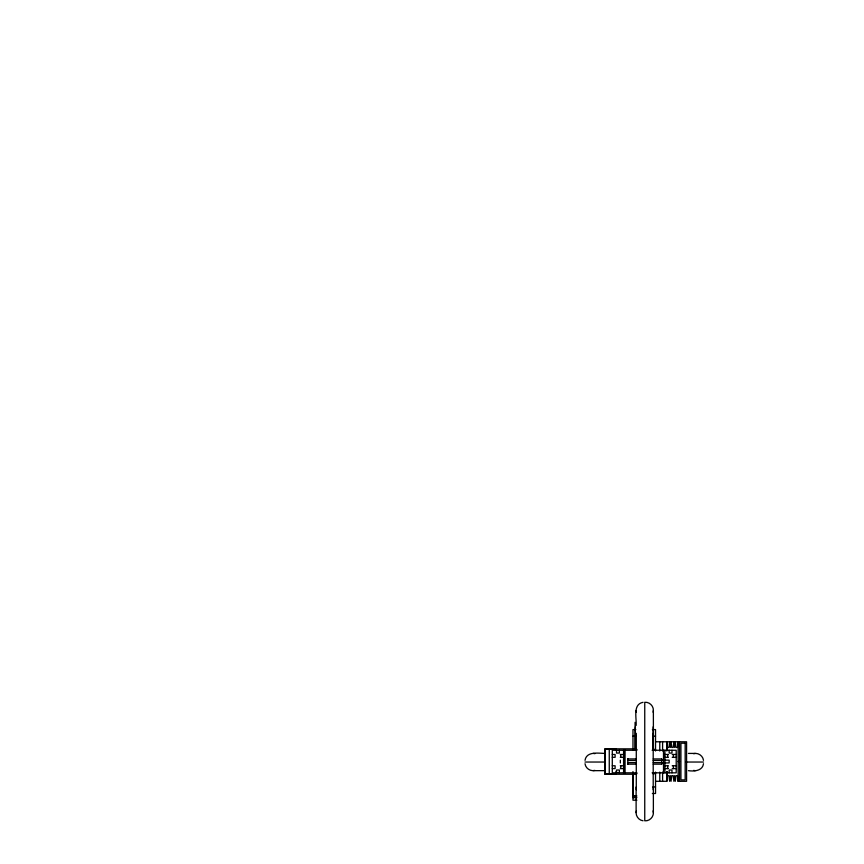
<?xml version="1.0" encoding="UTF-8"?>
<svg xmlns="http://www.w3.org/2000/svg" width="864" height="864" viewBox="0 0 864 864"><rect width="100%" height="100%" fill="white"/><g stroke="black" fill="none" stroke-linecap="round" stroke-linejoin="round"><path stroke-width="1.3" d="M636.12 725.49C636.79 718.459 632.459 704.236 643.054 702.324M653.368 787.039L653.368 812.538C653.659 817.16 649.35 821.297 644.749 820.8L644.749 702.292C649.35 701.795 653.659 705.931 653.368 710.554L653.422 748.84M655.538 781.294L666.824 781.294L667.526 775.656L668.941 775.656L669.643 781.294L670.356 775.656L671.058 781.294L671.76 775.656L673.175 775.656L673.877 781.294L674.579 775.656L675.292 781.294L675.994 775.656L677.408 775.656L678.11 781.294L686.578 781.294L686.578 741.787L655.538 741.787M643.054 820.768C638.453 820.271 635.105 815.324 636.379 810.864M653.108 712.217L653.368 710.554M585.025 760.352C586.397 751.118 598.342 753.268 604.724 753.419M703.48 763.722C702.648 770.915 693.997 771.552 688.414 770.656M693.576 753.667C698.036 752.404 702.983 755.741 703.48 760.352M585.025 763.722C585.522 768.334 590.468 771.671 594.929 770.407M635.785 729.583L632.966 729.583L632.966 750.254M652.363 729.583L655.538 729.583L655.538 751.01M632.966 736.15L635.623 736.15M652.882 736.15L655.538 736.15M666.824 747.436L667.105 750.125M632.966 748.84L604.746 748.84L604.746 774.241L632.966 774.241M632.966 749.412L636.952 749.412M652.882 749.412L655.538 749.412M636.952 750.254L612.295 750.254L612.295 772.826L636.952 772.826M652.136 750.254L676.21 750.254L676.21 772.826L652.136 772.826M688.414 753.419L695.239 753.419M612.295 754.488L615.114 754.488L615.114 757.307L612.295 757.307M620.287 754.488L624.272 754.488M664.222 754.488L668.218 754.488M672.214 754.488L676.21 754.488M620.287 757.307L624.272 757.307M664.222 757.307L668.218 757.307M672.214 757.307L676.21 757.307M627.815 758.938L636.282 758.938M653.206 758.938L661.673 758.938M661.673 760.147L669.157 760.147L669.157 762.944L661.673 762.944M627.815 760.46L636.282 760.46M653.206 760.46L661.673 760.46M678.11 761.54L679.525 761.54M584.993 762.037L604.8 762.037M686.146 762.037L703.512 762.037M627.815 762.62L636.282 762.62M653.206 762.62L661.673 762.62M627.815 764.154L636.282 764.154M653.206 764.154L661.673 764.154M612.295 765.774L615.114 765.774L615.114 768.593L612.295 768.593M620.287 765.774L624.272 765.774M664.222 765.774L668.218 765.774M672.214 765.774L676.21 765.774M620.287 768.593L624.272 768.593M664.222 768.593L668.218 768.593M672.214 768.593L676.21 768.593M593.255 770.656L604.724 770.656M632.966 773.68L636.952 773.68M652.882 773.68L655.538 773.68M616.032 773.96L605.027 773.96L605.027 749.131L616.032 748.84M635.785 773.96L633.247 773.96L633.247 795.69L635.785 795.69M666.824 775.656L667.105 771.617M652.882 786.942L655.538 786.942M652.363 793.498L655.538 793.498L655.538 772.081M632.966 795.971L636.898 795.971M632.966 797.656L636.898 797.656M636.898 800.204L632.966 800.204L632.966 771.563M593.255 753.419L594.929 753.667M693.576 770.407L695.239 770.656M653.108 810.864L653.368 812.538M636.12 710.554L636.379 712.217M679.525 741.787L679.525 781.294M678.11 781.294L678.11 741.787L677.408 747.436L675.994 747.436L675.292 741.787L674.579 747.436L673.877 741.787L673.175 747.436L671.76 747.436L671.058 741.787L670.356 747.436L669.643 741.787L668.941 747.436L667.526 747.436L666.824 741.787L666.824 751.01M673.38 754.488L673.38 757.307M673.38 765.774L673.38 768.593M671.976 750.254L671.976 753.073L669.157 753.073L669.157 750.254M671.976 772.826L671.976 770.008L669.157 770.008L669.157 772.826M667.742 754.488L667.742 757.307M667.742 765.774L667.742 768.593M666.824 771.617L666.824 781.294M664.924 750.254L664.924 772.826M663.509 750.254L663.509 772.826M662.591 741.787L662.591 751.01M662.591 772.081L662.591 781.294M661.673 758.743L661.673 764.338M659.772 741.787L659.772 751.01M659.772 772.081L659.772 781.294M653.206 733.331L653.206 789.761M653.141 726.84L653.141 748.559M636.282 733.331L636.282 789.761M636.12 787.039L636.12 812.538M635.364 726.84L635.364 748.559M635.083 722.326L635.083 748.84M627.815 758.743L627.815 764.338M624.996 750.254L624.996 772.826M624.424 750.254L624.424 772.826M623.581 750.254L623.581 772.826M620.762 754.488L620.762 757.307M620.762 765.774L620.762 768.593M620.341 760.147L620.341 762.944M619.348 750.254L619.348 753.073L616.529 753.073L616.529 750.254M619.348 772.826L619.348 770.008L616.529 770.008L616.529 772.826M616.032 771.347L616.032 774.241M609.26 749.131L609.26 773.96M685.163 743.202L680.929 743.202L680.929 779.879L685.163 779.879L685.163 743.202"/></g></svg>
